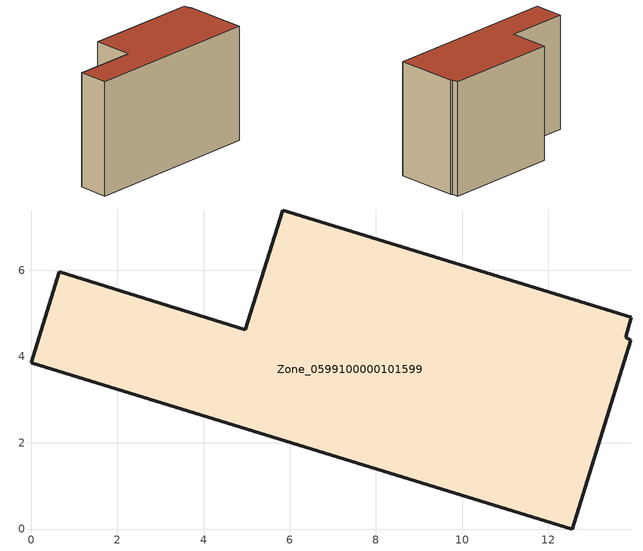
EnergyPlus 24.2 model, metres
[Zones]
Zone_0599100000101599
 floor ground (C_G): 13.92,4.91 13.79,4.44 13.91,4.38 12.55,0 0,3.86 0.65,5.97 4.96,4.62 5.83,7.4 z0
 wall outside (C_F): 13.92,4.91 5.83,7.4 4.96,4.62 0.65,5.97 0,3.86 12.55,0 13.91,4.38 13.79,4.44 13.92,4.91 z0:8.49
 roof outside (C_R): 13.79,4.44 13.92,4.91 5.83,7.4 4.96,4.62 0.65,5.97 0,3.86 12.55,0 13.91,4.38 z8.49
[BUILDING]
Pand.0599100000101599: North Axis=0; Terrain=City; Loads Convergence Tolerance Value=0.04; Temperature Convergence Tolerance Value=0.4; Solar Distribution=FullExterior; Maximum Number of Warmup Days=25; Minimum Number of Warmup Days=1
[Site:Location]
Rotterdam.The.Hague.AP_ZH_NLD Design_Conditions: Latitude=51.96; Longitude=4.45; Time Zone=1; Elevation=-4.5
[SITE:GROUNDTEMPERATURE:BUILDINGSURFACE]
18, 18, 18, 18, 18, 18, 18, 18, 18, 18, 18, 18
[MATERIAL] Thermal Absorptance=0.9; Solar Absorptance=0.7; Visible Absorptance=0.7
Name | Roughness | Thickness | Conductivity | Density | Specific Heat
G.TI.1975-1991 | MediumSmooth | 0.15 | 0.288461 | 540 | 1210
F.TI.1975-1991 | Rough | 0.3 | 0.230769 | 1920 | 840
R.TI.1975-1991 | MediumRough | 0.2 | 0.153846 | 1500 | 1000
[CONSTRUCTION]
C_G: G.TI.1975-1991
C_F: F.TI.1975-1991
C_R: R.TI.1975-1991
[ZONE]
Zone_0599100000101599: Type=1; Multiplier=1; Ceiling Height=Autocalculate; Volume=Autocalculate; Floor Area=autocalculate; Part of Total Floor Area=Yes
[ZONEINFILTRATION:DESIGNFLOWRATE]
Infil_Zone_0599100000101599: Zone or ZoneList or Space or SpaceList=Zone_0599100000101599; Schedule=AlwaysOn; Design Flow Rate Calculation Method=Flow/Area; Flow Rate per Floor Area=0.003; Constant Term Coefficient=1; Temperature Term Coefficient=0; Velocity Term Coefficient=0; Velocity Squared Term Coefficient=0
[HVACTEMPLATE:ZONE:IDEALLOADSAIRSYSTEM]
Zone_0599100000101599: Maximum Heating Supply Air Temperature=50; Minimum Cooling Supply Air Temperature=13; Maximum Heating Supply Air Humidity Ratio=0.0156; Minimum Cooling Supply Air Humidity Ratio=0.0077; Heating Limit=NoLimit; Cooling Limit=NoLimit; Dehumidification Control Type=ConstantSensibleHeatRatio; Cooling Sensible Heat Ratio=0.7; Dehumidification Setpoint=60; Humidification Control Type=None; Humidification Setpoint=30; Outdoor Air Method=None; Outdoor Air Flow Rate per Person=0.00944; Outdoor Air Flow Rate per Zone Floor Area=0; Outdoor Air Flow Rate per Zone=0; Demand Controlled Ventilation Type=None; Outdoor Air Economizer Type=NoEconomizer; Heat Recovery Type=None; Sensible Heat Recovery Effectiveness=0.7; Latent Heat Recovery Effectiveness=0.65
[ZONECONTROL:THERMOSTAT]
ThermostatControl_Zone_0599100000101599: Zone or ZoneList=Zone_0599100000101599; Control Type Schedule=DualSetpointControlType; Control 1=Thermostat_Zone_0599100000101599; Temperature Difference Between Cutout And Setpoint=0
[THERMOSTATSETPOINT:DUALSETPOINT]
Thermostat_Zone_0599100000101599: Heating Setpoint Temperature Schedule=HeatingSetpoint_Zone_0599100000101599; Cooling Setpoint Temperature Schedule=CoolingSetpoint_Zone_0599100000101599
[SCHEDULE:COMPACT]
HeatingSetpoint_Zone_0599100000101599: Through: 12/31, For: AllDays, Until: 24:00, 21
CoolingSetpoint_Zone_0599100000101599: Through: 12/31, For: AllDays, Until: 24:00, 24
DualSetpointControlType: Through: 12/31, For: AllDays, Until: 24:00, 4
AlwaysOn: Through: 12/31, For: AllDays, Until: 24:00, 1
